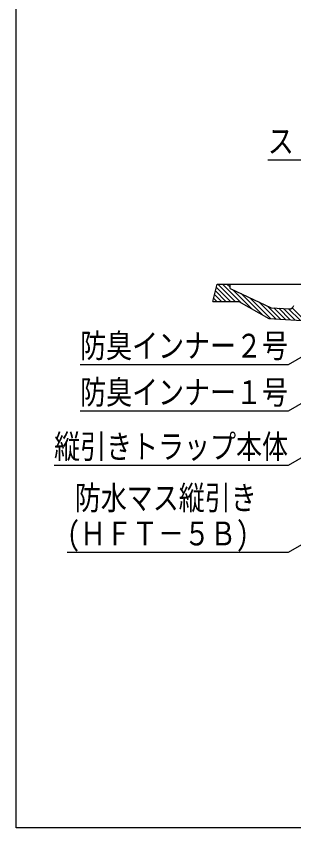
# Model space of a CAD drawing. Units: millimetres, scale not verified. Extents: x -1365 to 1365, y -930 to 870.
# Drawn here: x -1365 to -1109, y -930 to -181 of the extents above; entities that cross this region are included whole.
import ezdxf
from ezdxf.enums import TextEntityAlignment as Align

# ---------------------------------------------------------------- set-up
doc = ezdxf.new("R2010")
doc.units = ezdxf.units.MM
doc.header["$LTSCALE"] = 10
for name, color, linetype in [('0-8_枠中線', 5, 'Continuous'), ('0-E_極細4', 6, 'Continuous'), ('1-1_寸法4', 7, 'Continuous')]:
    doc.layers.add(name, color=color, linetype=linetype)
doc.styles.add('ＭＳ ゴシック', font='')
doc.styles.get('ＭＳ ゴシック').set_extended_font_data('MS Gothic')

msp = doc.modelspace()

# ---------------------------------------------------------------- linework, layer by layer
at = {"layer": '0-8_枠中線'}
msp.add_lwpolyline([(-1365, -930), (-1365, 870), (1365, 870), (1365, -930)], close=True, dxfattribs=at)
at = {"layer": '0-E_極細4'}
for p, q in [((-1167.16, -444.26), (-1180.31, -431.11)), ((-1162.92, -444.26), (-1178.92, -428.26)), ((-1157.4, -445.53), (-1174.67, -428.26)), ((-1167.59, -431.11), (-1170.43, -428.26)), ((-1167.59, -428.26), (-1057.59, -428.26)), ((-1167.59, -432.24), (-1167.59, -428.26)), ((-1147.52, -451.17), (-1165.43, -433.27)), ((-1179.89, -444.26), (-1182.85, -441.3)), ((-1175.64, -444.26), (-1182, -437.9)), ((-1171.4, -444.26), (-1181.16, -434.51)), ((-1137.65, -456.8), (-1157.34, -437.11)), ((-1129.98, -460.22), (-1149.26, -440.95)), ((-1183.59, -444.26), (-1159.63, -444.26)), ((-1125.49, -460.47), (-1141.17, -444.79)), ((-1121, -460.73), (-1133.09, -448.64)), ((-1116.5, -460.98), (-1127.11, -450.37)), ((-1112.01, -461.23), (-1122.62, -450.62)), ((-1107.51, -461.48), (-1118.12, -450.87)), ((-1103.02, -461.73), (-1113.63, -451.12)), ((-1098.52, -461.99), (-1110.2, -450.31))]:
    msp.add_line(p, q, dxfattribs=at)
for points in [[(-1183.59, -444.26), (-1179.6, -428.26), (-1167.59, -428.26)], [(-1167.59, -432.24), (-1129.75, -450.22), (-1112.9, -451.16)], [(-1159.63, -444.26), (-1131.83, -460.12), (-1080.64, -462.99)]]:
    msp.add_lwpolyline(points, dxfattribs=at)
msp.add_arc((-1112.68, -447.17), 4, 266.7921, 346.79893, dxfattribs=at)
at = {"layer": '1-1_寸法4'}
for points in [[(-968.42, -351.77), (-988.79, -313.93), (-1132.79, -313.93)], [(-986.63, -429.19), (-1114.03, -502.75), (-1306.03, -502.75)], [(-962.92, -458.45), (-1114.03, -545.69), (-1306.03, -545.69)], [(-1012.04, -536.93), (-1114.03, -595.81), (-1330.03, -595.81)], [(-1035.56, -631.01), (-1114.03, -676.05), (-1318.03, -676.05)]]:
    msp.add_lwpolyline(points, dxfattribs=at)

# ---------------------------------------------------------------- texts
at = {"layer": '1-1_寸法4', "style": 'ＭＳ ゴシック', "width": 0.8}
for s, p in [('ストレーナー', (-1132.79, -313.93)), ('防臭インナー２号', (-1306.03, -502.75)), ('防臭インナー１号', (-1306.03, -545.69)), ('縦引きトラップ本体', (-1330.03, -595.81)), ('防水マス縦引き', (-1310.93, -643.14)), ('(ＨＦＴ－５Ｂ)   ', (-1318.03, -676.05))]:
    msp.add_text(s, height=21.99, dxfattribs=at).set_placement(p, align=Align.BOTTOM_LEFT)

doc.saveas('drawing.dxf')
